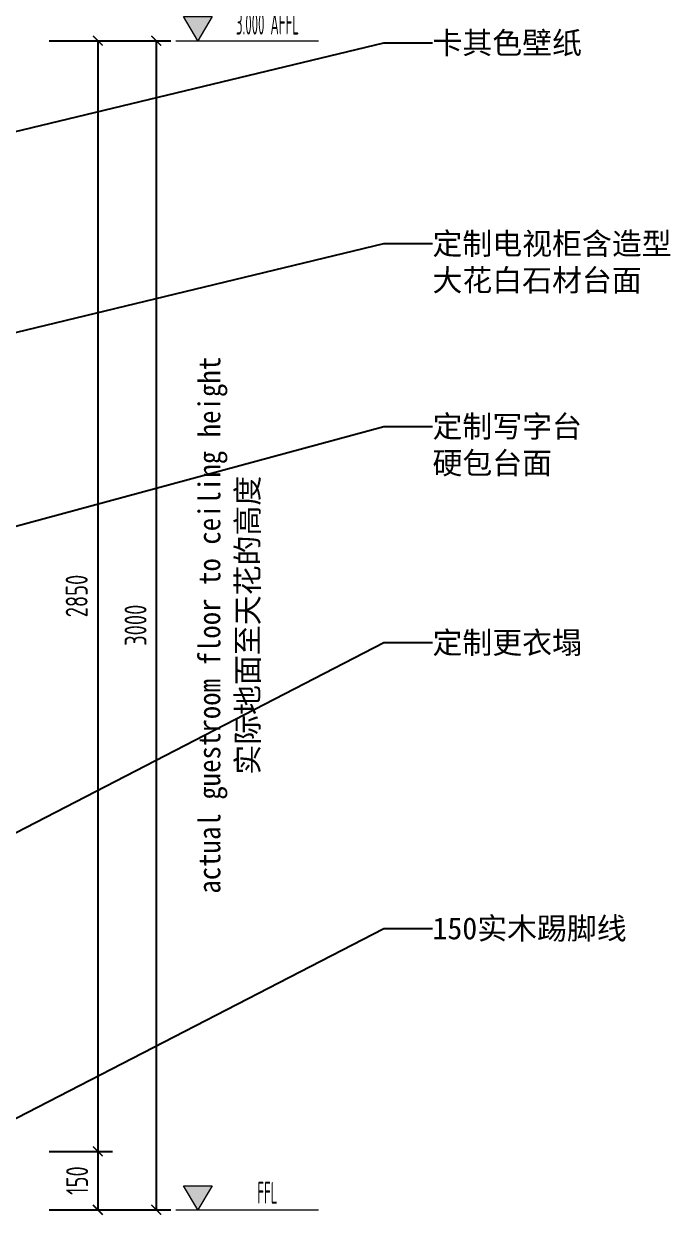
# Model space of a CAD drawing. Header units: millimetres. Extents: x 3162 to 221128, y -144913 to 11496.
# Drawn here: x 212695 to 214354, y -17716 to -14659 of the extents above; entities that cross this region are included whole.
import ezdxf
from ezdxf.enums import TextEntityAlignment as Align

# ---------------------------------------------------------------- set-up
doc = ezdxf.new("R2010")
doc.units = ezdxf.units.MM
doc.header["$LTSCALE"] = 10
doc.layers.get('Defpoints').update_dxf_attribs({"color": 250})
for name, color, linetype, lineweight in [('Elevation【立面图库】', 150, 'Continuous', 0), ('FC-Refe【标注引线】', 2, 'Continuous', 0), ('FF-Text【平面文字】', 2, 'Continuous', 0), ('RC-dimensions', 44, 'Continuous', 0)]:
    doc.layers.add(name, color=color, linetype=linetype, lineweight=lineweight)
doc.styles.add('宋体', font='', dxfattribs={"width": 0.8})
doc.styles.add('尺寸标注', font='ARCHS.SHX', dxfattribs={"width": 0.8})
doc.styles.add('文字', font='')
doc.styles.add('标高', font='ARCHS.SHX', dxfattribs={"width": 0.5})
doc.styles.get('宋体').set_extended_font_data('SimSun')
doc.styles.get('文字').set_extended_font_data('SimSun')
doc.dimstyles.new('海龙1：25', dxfattribs={"dimscale": 25, "dimtxt": 2.25, "dimasz": 1, "dimexe": 1.5, "dimexo": 1, "dimgap": 1, "dimtad": 1, "dimdec": 0, "dimrnd": 5, "dimdsep": 46, "dimtxsty": '尺寸标注', "dimblk": 'ARCHTICK', "dimblk1": 'ARCHTICK', "dimblk2": 'ARCHTICK', "dimcen": 1, "dimclrd": 44, "dimclre": 44, "dimclrt": 2, "dimadec": 0, "dimazin": 0, "dimtfac": 1, "dimtdec": 0, "dimtix": 1, "dimtmove": 2, "dimatfit": 3, "dimldrblk": 'hl_arrow2', "dimfxl": 5, "dimfxlon": 1, "dimarcsym": 0})

# ---------------------------------------------------------------- blocks, each defined once
blk = doc.blocks.new('_ArchTick')
at = {"color": 2, "linetype": 'ByBlock', "const_width": 0.15}
blk.add_lwpolyline([(-0.5, -0.5), (0.5, 0.5)], dxfattribs=at)
blk = doc.blocks.new('*D231')
at = {"layer": 'Defpoints', "color": 0, "transparency": 16777216}
for p in [(212734.6, -14702.3), (212734.6, -17552.3), (212884.6, -17552.3)]:
    blk.add_point(p, dxfattribs=at)
at = {"layer": 'RC-dimensions', "color": 44, "lineweight": -2, "transparency": 16777216}
for p, q in [((212759.6, -14702.3), (212922.1, -14702.3)), ((212884.6, -14702.3), (212884.6, -17552.3)), ((212759.6, -17552.3), (212922.1, -17552.3))]:
    blk.add_line(p, q, dxfattribs=at)
at = {"layer": 'RC-dimensions', "color": 44, "lineweight": -2, "transparency": 16777216, "xscale": 25, "yscale": 25, "zscale": 25}
for p, rotation in [((212884.6, -14702.3), 90), ((212884.6, -17552.3), 270)]:
    blk.add_blockref('_ArchTick', p, dxfattribs=dict(at, rotation=rotation))
at = {"layer": 'RC-dimensions', "color": 2, "transparency": 16777216, "insert": (212830.3, -16127.3), "char_height": 56.25, "attachment_point": 5, "rotation": 90, "style": '尺寸标注'}
blk.add_mtext('2850', dxfattribs=at)
blk = doc.blocks.new('hl_arrow2')
at = {"color": 2}
blk.add_line((-0.22, 0), (-1, 0), dxfattribs=at)
blk.add_lwpolyline([(-0.22, 0), (-0.86, -0.69), (-0.65, -0.86), (0, 0), (-0.65, 0.86), (-0.86, 0.69)], close=True, dxfattribs=at)
for points in [[(-0.86, 0.69), (-0.65, 0.86), (-0.22, 0), (0, 0)], [(-0.86, -0.69), (-0.65, -0.86), (-0.22, 0), (0, 0)]]:
    blk.add_solid(points, dxfattribs=at)
blk = doc.blocks.new('*D232')
at = {"layer": 'Defpoints', "color": 0, "transparency": 16777216}
for p in [(212734.6, -17552.3), (212734.6, -17702.3), (212884.6, -17702.3)]:
    blk.add_point(p, dxfattribs=at)
at = {"layer": 'RC-dimensions', "color": 44, "lineweight": -2, "transparency": 16777216}
for p, q in [((212759.6, -17552.3), (212922.1, -17552.3)), ((212884.6, -17552.3), (212884.6, -17702.3)), ((212759.6, -17702.3), (212922.1, -17702.3))]:
    blk.add_line(p, q, dxfattribs=at)
at = {"layer": 'RC-dimensions', "color": 44, "lineweight": -2, "transparency": 16777216, "xscale": 25, "yscale": 25, "zscale": 25}
for p, rotation in [((212884.6, -17552.3), 90), ((212884.6, -17702.3), 270)]:
    blk.add_blockref('_ArchTick', p, dxfattribs=dict(at, rotation=rotation))
at = {"layer": 'RC-dimensions', "color": 2, "transparency": 16777216, "insert": (212831.5, -17627.3), "char_height": 56.25, "attachment_point": 5, "rotation": 90, "style": '尺寸标注'}
blk.add_mtext('150', dxfattribs=at)
blk = doc.blocks.new('*D233')
at = {"layer": 'Defpoints', "color": 0, "transparency": 16777216}
for p in [(212734.6, -14702.3), (212734.6, -17702.3), (213034.6, -17702.3)]:
    blk.add_point(p, dxfattribs=at)
at = {"layer": 'RC-dimensions', "color": 44, "lineweight": -2, "transparency": 16777216}
for p, q in [((212909.6, -14702.3), (213072.1, -14702.3)), ((213034.6, -14702.3), (213034.6, -17702.3)), ((212909.6, -17702.3), (213072.1, -17702.3))]:
    blk.add_line(p, q, dxfattribs=at)
at = {"layer": 'RC-dimensions', "color": 44, "lineweight": -2, "transparency": 16777216, "xscale": 25, "yscale": 25, "zscale": 25}
for p, rotation in [((213034.6, -14702.3), 90), ((213034.6, -17702.3), 270)]:
    blk.add_blockref('_ArchTick', p, dxfattribs=dict(at, rotation=rotation))
at = {"layer": 'RC-dimensions', "color": 2, "transparency": 16777216, "insert": (212981.5, -16202.3), "char_height": 56.25, "attachment_point": 5, "rotation": 90, "style": '尺寸标注'}
blk.add_mtext('3000', dxfattribs=at)
blk = doc.blocks.new('海龍_立面标识')
at = {"style": '宋体', "width": 0.9, "flags": 8}
blk.add_attdef('FLOOR_HEIGHT', text='', height=2.25, rotation=90, dxfattribs=at).set_placement((0, 0), align=Align.CENTER)
at = {"style": '宋体', "flags": 8}
blk.add_attdef('HEIGHT', text='', height=2.25, rotation=90, dxfattribs=at).set_placement((-3.5, 0), align=Align.CENTER)
blk = doc.blocks.new('hl_Elevation-A2')
blk.add_hatch(color=150).paths.add_polyline_path([(3.74, 2.47), (2.27, 0), (0.8, 2.47)])
at = {"color": 150}
blk.add_line((0, 0), (14.67, 0), dxfattribs=at)
blk.add_lwpolyline([(3.74, 2.47), (2.27, 0), (0.8, 2.47)], close=True, dxfattribs=at)
at = {"color": 2, "style": '标高', "width": 0.8, "flags": 8}
blk.add_attdef('HEIGHT', text='', height=2.25, dxfattribs=at).set_placement((9.42, 1.75), align=Align.MIDDLE_CENTER)

msp = doc.modelspace()

# ---------------------------------------------------------------- block references
at = {"layer": 'Elevation【立面图库】'}
ref = msp.add_blockref('hl_Elevation-A2', (213084.6, -14702.3), dxfattribs=dict(at, xscale=25, yscale=25, zscale=25))
ref.add_attrib('HEIGHT', '3.000 AFFL', dxfattribs={"layer": '0', "color": 2, "height": 56.25, "style": '标高', "width": 0.5}).set_placement((213320.1, -14658.5), align=Align.MIDDLE_CENTER)
ref = msp.add_blockref('hl_Elevation-A2', (213084.6, -17702.3), dxfattribs=dict(at, xscale=25, yscale=25, zscale=25))
ref.add_attrib('HEIGHT', 'FFL', dxfattribs={"layer": '0', "color": 2, "height": 56.25, "style": '标高', "width": 0.5}).set_placement((213320.1, -17658.5), align=Align.MIDDLE_CENTER)
at = {"layer": 'FF-Text【平面文字】'}
ref = msp.add_blockref('海龍_立面标识', (213153.4, -16202.3), dxfattribs=dict(at, xscale=-25, yscale=25, zscale=25))
ref.add_attrib('FLOOR_HEIGHT', 'actual guestroom floor to ceiling height', dxfattribs={"layer": '0', "height": 56.25, "rotation": 90, "style": '宋体', "width": 0.9}).set_placement((213199, -16202.3), align=Align.CENTER)
ref.add_attrib('HEIGHT', '实际地面至天花的高度', dxfattribs={"layer": '0', "height": 56.25, "rotation": 90, "style": '宋体'}).set_placement((213297.1, -16202.3), align=Align.CENTER)

# ---------------------------------------------------------------- texts
at = {"layer": 'FF-Text【平面文字】', "char_height": 56.25, "attachment_point": 1, "style": '文字'}
for s, insert in [('卡其色壁纸', (213743.8, -14679.8)), ('定制电视柜含造型\\P大花白石材台面', (213743.8, -15194.9)), ('定制写字台\\P硬包台面', (213743.8, -15664)), ('定制更衣塌', (213743.8, -16218.7)), ('150实木踢脚线', (213743.8, -16952))]:
    msp.add_mtext(s, dxfattribs=dict(at, insert=insert))

# ---------------------------------------------------------------- dimensions: what is measured, and where the dimension line sits
at = {"layer": 'RC-dimensions'}
for base, p1, p2, picture, middle in [((212884.6, -17552.3), (212734.6, -14702.3), (212734.6, -17552.3), '*D231', (212830.3, -16127.3)), ((213034.6, -17702.3), (212734.6, -14702.3), (212734.6, -17702.3), '*D233', (212981.5, -16202.3)), ((212884.6, -17702.3), (212734.6, -17552.3), (212734.6, -17702.3), '*D232', (212831.5, -17627.3))]:
    dim = msp.add_linear_dim(base=base, p1=p1, p2=p2, angle=270, dimstyle='海龙1：25', override={"dimscale": 25, "dimtxsty": '尺寸标注', "dimblk1": 'ArchTick', "dimblk2": 'ArchTick', "dimsah": 1, "dimclrt": 2}, dxfattribs=at)
    dim.commit()
    dim.dimension.update_dxf_attribs({"geometry": picture, "text_midpoint": middle})

# ---------------------------------------------------------------- leaders
at = {"layer": 'FC-Refe【标注引线】'}
for points in [[(210358.6, -15002.3), (213618.8, -14217.4), (213743.8, -14217.4)], [(210358.6, -15492.8), (213618.8, -14707.9), (213743.8, -14707.9)], [(210358.6, -16007.9), (213618.8, -15223.1), (213743.8, -15223.1)], [(209063.6, -16927.5), (213618.8, -15692.1), (213743.8, -15692.1)], [(211669.1, -17252.3), (213618.8, -16246.9), (213743.8, -16246.9)], [(212421.9, -17597.4), (213618.8, -16980.1), (213743.8, -16980.1)]]:
    msp.add_leader(points, dimstyle='海龙1：25', override={"dimscale": 25, "dimldrblk": 'hl_arrow2'}, dxfattribs=at)

doc.saveas('drawing.dxf')
